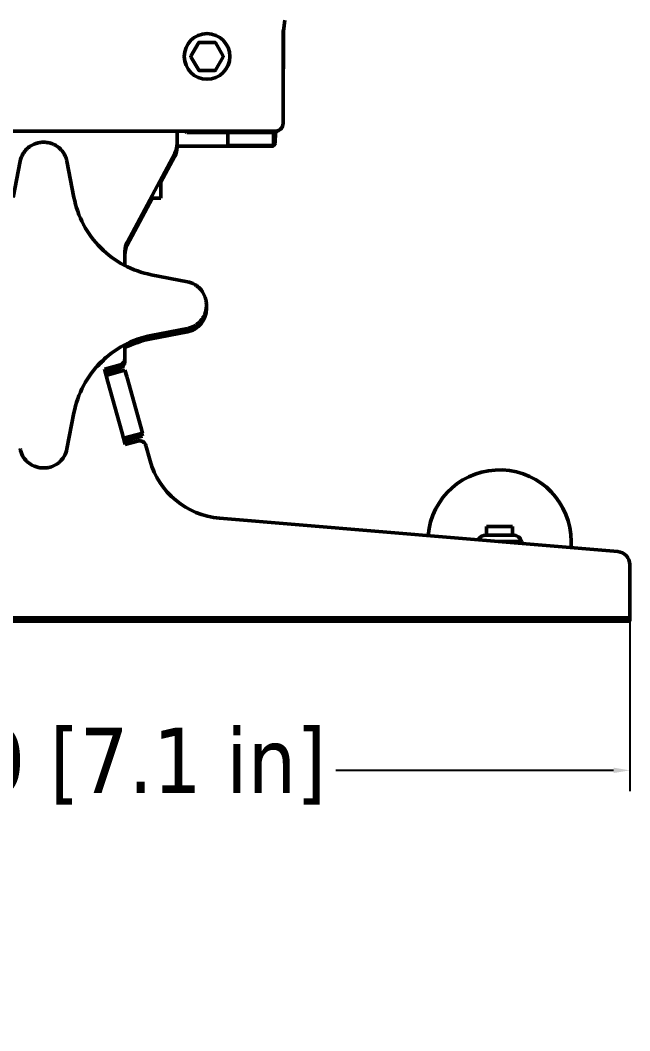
# Model space of a CAD drawing. Header units: millimetres. Extents: x 0 to 3000, y 0 to 3000.
# Drawn here: x 1545.1 to 1638.7, y 1341.1 to 1496.2 of the extents above; entities that cross this region are included whole.
import ezdxf

# ---------------------------------------------------------------- set-up
doc = ezdxf.new("R2010")
doc.units = ezdxf.units.MM
doc.layers.add('Dimension (ANSI)', color=7, linetype='Continuous', lineweight=25)
doc.layers.add('Visible (ANSI)', color=7, linetype='Continuous', lineweight=50)
doc.styles.add('Note Text (ANSI)', font='tahoma.ttf')
doc.dimstyles.new('Default - mm (ANSI)', dxfattribs={"dimtxt": 10, "dimasz": 2.5, "dimexe": 3.175, "dimexo": 1.6002, "dimgap": 0.8, "dimtad": 0, "dimtoh": 1, "dimrnd": 1e-08, "dimzin": 4, "dimdsep": 46, "dimtxsty": 'Note Text (ANSI)', "dimcen": 0.09, "dimdle": 10, "dimclrd": 256, "dimclre": 256, "dimclrt": 256, "dimadec": 1, "dimazin": 1, "dimtfac": 0.3048, "dimtofl": 0, "dimtmove": 0, "dimatfit": 3, "dimfxl": 1, "dimtolj": 1, "dimtzin": 4, "dimlwd": -1, "dimlwe": -1, "dimarcsym": 0})

# ---------------------------------------------------------------- blocks, each defined once
blk = doc.blocks.new('*D6')
at = {"layer": 'Defpoints', "color": 0, "transparency": 16777216}
for p in [(1458.72, 1407.48), (1638.72, 1407.48), (1638.72, 1381.05)]:
    blk.add_point(p, dxfattribs=at)
at = {"layer": 'Dimension (ANSI)', "transparency": 16777216}
for p, q in [((1458.72, 1405.88), (1458.72, 1377.88)), ((1638.72, 1405.88), (1638.72, 1377.88)), ((1461.22, 1381.05), (1503.82, 1381.05)), ((1636.22, 1381.05), (1593.61, 1381.05))]:
    blk.add_line(p, q, dxfattribs=at)
for points in [[(1461.22, 1381.47), (1461.22, 1380.64), (1458.72, 1381.05)], [(1636.22, 1381.47), (1636.22, 1380.64), (1638.72, 1381.05)]]:
    blk.add_solid(points, dxfattribs=at)
at = {"layer": 'Dimension (ANSI)', "transparency": 16777216, "insert": (1504.62, 1387.59), "char_height": 10, "attachment_point": 1, "style": 'Note Text (ANSI)'}
blk.add_mtext('\\A1;180.00 [7.1 in]', dxfattribs=at)

msp = doc.modelspace()

# ---------------------------------------------------------------- linework, layer by layer
at = {"layer": 'Visible (ANSI)'}
for p, q in [((1585.5078, 1494.5826), (1585.5078, 1485.4381)), ((1585.5164, 1494.654), (1585.5164, 1494.6307)), ((1585.5369, 1494.6195), (1585.5369, 1494.8192)), ((1585.5369, 1491.2995), (1585.5369, 1494.6195)), ((1572.5329, 1492.7706), (1571.3406, 1490.7055)), ((1575.004, 1492.8206), (1572.6195, 1492.8206)), ((1576.2829, 1490.7055), (1575.0906, 1492.7706)), ((1585.5164, 1491.3043), (1585.5164, 1491.0179)), ((1585.5369, 1491.0095), (1585.5369, 1491.2995)), ((1571.3406, 1490.6055), (1572.5329, 1488.5405)), ((1575.0906, 1488.5405), (1576.2829, 1490.6055)), ((1585.4866, 1489.5105), (1585.4848, 1480.3854)), ((1572.6195, 1488.4905), (1575.004, 1488.4905)), ((1585.5164, 1487.6915), (1585.5164, 1485.4795)), ((1584.2925, 1479.1933), (1513.1307, 1479.1933)), ((1569.2168, 1477.2295), (1569.2168, 1479.1933)), ((1570.5168, 1479.1795), (1570.5168, 1479.1933)), ((1570.6168, 1479.0795), (1570.5168, 1479.1795)), ((1570.6168, 1479.0795), (1570.7168, 1479.1795)), ((1570.7168, 1478.9795), (1570.6168, 1479.0795)), ((1570.7168, 1479.1795), (1570.7168, 1479.1933)), ((1570.7168, 1479.1795), (1584.3168, 1479.1795)), ((1570.7168, 1478.9795), (1584.3168, 1478.9795)), ((1577.0168, 1478.9795), (1577.0168, 1476.9795)), ((1584.0168, 1478.9795), (1584.0168, 1476.9795)), ((1584.325, 1478.9877), (1584.2682, 1477.3621)), ((1584.3168, 1479.1935), (1584.3168, 1479.1795)), ((1584.4168, 1479.0795), (1584.3168, 1479.1795)), ((1584.4168, 1479.0795), (1584.3168, 1478.9795)), ((1584.5168, 1479.1795), (1584.4168, 1479.0795)), ((1584.5168, 1479.2132), (1584.5168, 1479.1795)), ((1568.8638, 1475.8178), (1561.5697, 1462.1413)), ((1583.7685, 1476.8795), (1569.1963, 1476.8795)), ((1569.2168, 1476.7295), (1569.2168, 1476.8795)), ((1584.0168, 1476.9795), (1577.0168, 1476.9795)), ((1584.0168, 1476.8795), (1583.7685, 1476.8795)), ((1584.0168, 1476.9455), (1584.0168, 1476.8795)), ((1544.0536, 1469.01), (1545.1318, 1474.5654)), ((1552.3018, 1474.5654), (1553.3799, 1469.01)), ((1568.8638, 1475.3178), (1566.7159, 1471.2903)), ((1566.4968, 1471.3795), (1566.7159, 1471.3795)), ((1566.7159, 1471.3795), (1566.7159, 1468.8795)), ((1565.4301, 1468.8795), (1561.5697, 1461.6413)), ((1565.1634, 1468.8795), (1566.7159, 1468.8795)), ((1561.2168, 1460.7295), (1561.2168, 1458.5431)), ((1565.2473, 1457.1427), (1570.8026, 1456.0645)), ((1570.8026, 1448.8945), (1565.2473, 1447.8163)), ((1570.8026, 1448.3945), (1565.2473, 1447.3163)), ((1561.2168, 1446.4159), (1561.2168, 1444.2775)), ((1560.4844, 1443.3139), (1558.0586, 1442.6401)), ((1561.2168, 1444.2775), (1561.2168, 1443.7775)), ((1558.0586, 1442.6401), (1558.3262, 1441.6766)), ((1560.4844, 1442.8139), (1558.1875, 1442.1759)), ((1558.3262, 1441.6766), (1561.2168, 1442.4795)), ((1558.5939, 1440.7131), (1558.3262, 1441.6766)), ((1561.2168, 1442.4795), (1561.4844, 1441.516)), ((1561.4844, 1441.516), (1563.6256, 1433.8079)), ((1560.735, 1433.0049), (1558.5939, 1440.7131)), ((1553.3799, 1435.949), (1552.3018, 1430.3937)), ((1563.6256, 1433.8079), (1563.8932, 1432.8443)), ((1561.0027, 1432.0414), (1560.735, 1433.0049)), ((1563.8932, 1432.8443), (1561.0027, 1432.0414)), ((1561.0027, 1432.0414), (1561.2703, 1431.0779)), ((1563.8932, 1432.3443), (1561.1316, 1431.5772)), ((1563.7643, 1432.8085), (1563.8932, 1432.3443)), ((1561.2703, 1431.0779), (1563.1973, 1431.6132)), ((1564.4285, 1430.9173), (1565.0741, 1428.5932)), ((1575.7192, 1419.7743), (1636.8843, 1414.6335)), ((1616.7168, 1418.4795), (1620.7168, 1418.4795)), ((1616.7168, 1418.4795), (1616.7168, 1417.1795)), ((1620.7168, 1418.4795), (1620.7168, 1417.1795)), ((1616.6868, 1417.1795), (1620.7468, 1417.1795)), ((1618.7168, 1416.1795), (1618.4899, 1416.1795)), ((1622.2168, 1416.1795), (1618.7168, 1416.1795)), ((1618.7168, 1416.1795), (1618.7168, 1416.1605)), ((1622.2168, 1416.1795), (1622.2168, 1415.8663)), ((1629.7168, 1416.1795), (1629.7168, 1415.2359)), ((1638.7168, 1407.4795), (1638.7168, 1412.6406)), ((1638.7168, 1407.4795), (1638.7168, 1404.4795)), ((1638.7168, 1404.4795), (1458.7168, 1404.4795)), ((1638.7168, 1404.4795), (1638.7168, 1403.9795)), ((1638.7168, 1403.9795), (1458.7168, 1403.9795))]:
    msp.add_line(p, q, dxfattribs=at)
msp.add_circle((1573.8118, 1490.6555), 3.5, dxfattribs=at)
for centre, radius, start, end in [((1584.5422, 1494.6307), 0.9742, 352.414431, 0), ((1572.6195, 1492.7206), 0.1, 90, 150), ((1575.004, 1492.7206), 0.1, 30, 90), ((1584.5422, 1491.3043), 0.9742, 0, 7.585569), ((1584.5422, 1491.0179), 0.9742, 352.414431, 0), ((1571.4272, 1490.6555), 0.1, 150, 210), ((1576.1963, 1490.6555), 0.1, 330, 30), ((1572.6195, 1488.5905), 0.1, 210, 270), ((1575.004, 1488.5905), 0.1, 270, 330), ((1584.5422, 1487.6915), 0.9742, 0, 7.585569), ((1584.5078, 1485.4381), 1, 347.931201, 0), ((1584.5164, 1485.4795), 1, 347.150949, 0), ((1548.7168, 1452.4795), 25, 89.863626, 90.136374), ((1566.2168, 1477.2295), 3, 331.927513, 0), ((1583.7685, 1477.3795), 0.5, 270, 358), ((1566.2168, 1476.7295), 3, 331.927513, 0), ((1564.2168, 1460.7295), 3, 151.927513, 180), ((1564.2168, 1460.2295), 3, 151.927513, 180), ((1570.1167, 1452.0305), 3.6, 0.13407, 3.17325), ((1548.7168, 1452.4795), 25, 359.863626, 0.136374), ((1570.1167, 1451.9286), 3.6, 280.983552, 359.86593), ((1548.7168, 1451.9795), 25, 359.863958, 0.136042), ((1568.1052, 1432.5911), 15, 100.983552, 117.337267), ((1548.7168, 1452.4795), 12.5, 310.191258, 319.808741), ((1560.2168, 1444.2775), 1, 285.524111, 0), ((1560.2168, 1443.7775), 1, 285.524111, 0), ((1563.465, 1430.6497), 1, 15.524111, 105.524111), ((1548.7168, 1452.4795), 25, 269.863626, 270.136374), ((1576.7326, 1431.8317), 12.1, 195.524111, 265.19577), ((1618.7168, 1416.1795), 11, 0, 175.294731), ((1616.6868, 1415.6795), 1.5, 90, 149.547913), ((1620.7468, 1415.6795), 1.5, 19.471221, 90), ((1636.7168, 1412.6406), 2, 0, 85.19577)]:
    msp.add_arc(centre, radius, start, end, dxfattribs=at)
for centre, major_axis, start_param, end_param in [((1551.3201, 1474.3748), (0.9816, 0.1906), 6.28316882, 6.2831791), ((1570.612, 1449.8762), (0.1906, -0.9817), 6.28316663, 6.28317691), ((1546.1134, 1430.5843), (-0.9817, -0.1906), 6.28316663, 6.28317691)]:
    msp.add_ellipse(centre, major_axis=major_axis, ratio=0.27393471, start_param=start_param, end_param=end_param, dxfattribs=at)
for points in [[(1585.7353, 1496.2177), (1585.41, 1494.0042), (1585.4856, 1491.7478), (1585.4852, 1489.5105)], [(1546.6717, 1476.8767), (1546.9304, 1477.0488), (1547.2148, 1477.1888), (1547.5105, 1477.289)], [(1548.7763, 1477.4794), (1549.0127, 1477.4789), (1549.2475, 1477.4548), (1549.4742, 1477.4095)], [(1549.4742, 1477.4095), (1549.6931, 1477.3657), (1549.9087, 1477.3011), (1550.1152, 1477.2177)], [(1550.5478, 1477.0085), (1550.8095, 1476.8597), (1551.0536, 1476.6767), (1551.269, 1476.4686)], [(1573.1139, 1454.5246), (1573.2861, 1454.2658), (1573.4261, 1453.9815), (1573.5263, 1453.6858)], [(1573.2458, 1450.6485), (1573.097, 1450.3868), (1572.9139, 1450.1427), (1572.7058, 1449.9273)], [(1573.6467, 1451.7221), (1573.6029, 1451.5032), (1573.5384, 1451.2876), (1573.455, 1451.081)], [(1546.8858, 1427.9505), (1546.6241, 1428.0993), (1546.38, 1428.2823), (1546.1645, 1428.4905)], [(1547.9594, 1427.5496), (1547.7404, 1427.5934), (1547.5248, 1427.6579), (1547.3183, 1427.7413)], [(1550.7619, 1428.0824), (1550.5031, 1427.9102), (1550.2187, 1427.7702), (1549.9231, 1427.67)]]:
    msp.add_open_spline(points, degree=3, dxfattribs=at)
for points, knots in [([(1585.5369, 1491.0095), (1585.5369, 1490.4562), (1585.5509, 1489.3998), (1585.5112, 1488.3439), (1585.5078, 1487.8411)], [0, 0, 0, 0, 0.499960396, 0.954353072, 0.954353072, 0.954353072, 0.954353072]), ([(1585.4848, 1480.3854), (1585.4847, 1480.2466), (1585.4617, 1480.1057), (1585.3721, 1479.8503), (1585.3065, 1479.7315), (1585.1462, 1479.5322), (1585.0513, 1479.4473), (1584.8441, 1479.3149), (1584.7294, 1479.2652), (1584.5078, 1479.2069), (1584.3997, 1479.1933), (1584.2925, 1479.1933)], [0, 0, 0, 0, 0.041648543, 0.041648543, 0.081200514, 0.081200514, 0.118397521, 0.118397521, 0.154991101, 0.154991101, 0.187154754, 0.187154754, 0.187154754, 0.187154754]), ([(1548.6573, 1477.4794), (1548.4141, 1477.4789), (1548.1758, 1477.4534), (1547.9494, 1477.4074), (1547.9375, 1477.405), (1547.9256, 1477.4026), (1547.9138, 1477.4), (1547.7754, 1477.3705), (1547.6413, 1477.3335), (1547.5105, 1477.2891)], [0, 0, 0, 0, 0.142857143, 0.142857143, 0.142857143, 0.150347149, 0.150347149, 0.150347149, 0.238149741, 0.238149741, 0.238149741, 0.238149741]), ([(1550.1152, 1477.2177), (1550.1271, 1477.213), (1550.1389, 1477.2081), (1550.1507, 1477.2032), (1550.286, 1477.1469), (1550.4189, 1477.0818), (1550.5478, 1477.0085)], [0.2779048838, 0.2779048838, 0.2779048838, 0.2779048838, 0.2857142857, 0.2857142857, 0.2857142857, 0.3753333232, 0.3753333232, 0.3753333232, 0.3753333232]), ([(1545.1318, 1474.5654), (1545.2072, 1474.9537), (1545.3493, 1475.3349), (1545.5898, 1475.7517), (1545.6344, 1475.823), (1545.6813, 1475.8926)], [0, 0, 0, 0, 0.121166565, 0.121166565, 0.146739409, 0.146739409, 0.146739409, 0.146739409]), ([(1546.6717, 1476.8767), (1546.6712, 1476.8763), (1546.6706, 1476.876), (1546.6701, 1476.8757), (1546.481, 1476.7497), (1546.2956, 1476.5995), (1546.1268, 1476.4315), (1546.1243, 1476.4291), (1546.1219, 1476.4267), (1546.1195, 1476.4243), (1545.9556, 1476.2603), (1545.8075, 1476.0795), (1545.6813, 1475.8926)], [0.434235784, 0.434235784, 0.434235784, 0.434235784, 0.434608945, 0.434608945, 0.434608945, 0.571428571, 0.571428571, 0.571428571, 0.573394826, 0.573394826, 0.573394826, 0.7065313, 0.7065313, 0.7065313, 0.7065313]), ([(1551.269, 1476.4686), (1551.2863, 1476.4519), (1551.3034, 1476.435), (1551.3203, 1476.418), (1551.4875, 1476.2498), (1551.6382, 1476.0647), (1551.7679, 1475.8691), (1551.7698, 1475.8663), (1551.7717, 1475.8635), (1551.7735, 1475.8606)], [0.556965723, 0.556965723, 0.556965723, 0.556965723, 0.571428571, 0.571428571, 0.571428571, 0.714285714, 0.714285714, 0.714285714, 0.716348159, 0.716348159, 0.716348159, 0.716348159]), ([(1551.7735, 1475.8606), (1551.9893, 1475.5333), (1552.1521, 1475.1668), (1552.2702, 1474.7153), (1552.2872, 1474.6405), (1552.3018, 1474.5654)], [0, 0, 0, 0, 0.119410111, 0.119410111, 0.142860494, 0.142860494, 0.142860494, 0.142860494]), ([(1565.2473, 1457.1427), (1563.8103, 1457.4216), (1562.4003, 1457.9157), (1561.0867, 1458.6112), (1559.7731, 1459.3067), (1558.556, 1460.2039), (1557.4989, 1461.261), (1556.4417, 1462.3182), (1555.5443, 1463.5352), (1554.8487, 1464.849), (1554.1531, 1466.1628), (1553.6588, 1467.5731), (1553.3799, 1469.01)], [0, 0, 0, 0, 0.25, 0.25, 0.25, 0.5, 0.5, 0.5, 0.75, 0.75, 0.75, 1, 1, 1, 1]), ([(1570.8026, 1456.0645), (1571.191, 1455.9891), (1571.5722, 1455.847), (1571.989, 1455.6064), (1572.0602, 1455.5619), (1572.1298, 1455.515)], [0, 0, 0, 0, 0.121166565, 0.121166565, 0.146739406, 0.146739406, 0.146739406, 0.146739406]), ([(1573.1139, 1454.5246), (1573.1136, 1454.5251), (1573.1132, 1454.5256), (1573.1129, 1454.5261), (1572.987, 1454.7152), (1572.8368, 1454.9007), (1572.6688, 1455.0695), (1572.6664, 1455.0719), (1572.664, 1455.0744), (1572.6615, 1455.0768), (1572.4976, 1455.2407), (1572.3167, 1455.3888), (1572.1298, 1455.515)], [0.434235781, 0.434235781, 0.434235781, 0.434235781, 0.434608945, 0.434608945, 0.434608945, 0.571428571, 0.571428571, 0.571428571, 0.573394826, 0.573394826, 0.573394826, 0.706531305, 0.706531305, 0.706531305, 0.706531305]), ([(1573.7167, 1452.539), (1573.7161, 1452.7822), (1573.6906, 1453.0205), (1573.6447, 1453.2469), (1573.6423, 1453.2588), (1573.6398, 1453.2706), (1573.6373, 1453.2824), (1573.6077, 1453.4209), (1573.5707, 1453.555), (1573.5263, 1453.6858)], [0, 0, 0, 0, 0.142857143, 0.142857143, 0.142857143, 0.150347149, 0.150347149, 0.150347149, 0.238149742, 0.238149742, 0.238149742, 0.238149742]), ([(1573.7167, 1452.42), (1573.7161, 1452.1839), (1573.6921, 1451.9495), (1573.6469, 1451.7231), (1573.6468, 1451.7228), (1573.6468, 1451.7225), (1573.6467, 1451.7221)], [0, 0, 0, 0, 0.140629714, 0.140629714, 0.140629714, 0.140837726, 0.140837726, 0.140837726, 0.140837726]), ([(1573.455, 1451.081), (1573.4542, 1451.079), (1573.4534, 1451.077), (1573.4526, 1451.075), (1573.4486, 1451.0652), (1573.4445, 1451.0554), (1573.4405, 1451.0456), (1573.3842, 1450.9103), (1573.3191, 1450.7774), (1573.2458, 1450.6485)], [0.2779050521, 0.2779050521, 0.2779050521, 0.2779050521, 0.2792273091, 0.2792273091, 0.2792273091, 0.2857142857, 0.2857142857, 0.2857142857, 0.3753332643, 0.3753332643, 0.3753332643, 0.3753332643]), ([(1572.0979, 1449.4228), (1571.7705, 1449.207), (1571.404, 1449.0441), (1570.9525, 1448.9261), (1570.8778, 1448.9091), (1570.8026, 1448.8945)], [0, 0, 0, 0, 0.11941011, 0.11941011, 0.14286054, 0.14286054, 0.14286054, 0.14286054]), ([(1572.7058, 1449.9273), (1572.6892, 1449.91), (1572.6723, 1449.8929), (1572.6553, 1449.876), (1572.5058, 1449.7274), (1572.343, 1449.5918), (1572.1712, 1449.4724), (1572.1498, 1449.4575), (1572.1281, 1449.4428), (1572.1064, 1449.4284), (1572.1035, 1449.4265), (1572.1007, 1449.4246), (1572.0979, 1449.4228)], [0.556965868, 0.556965868, 0.556965868, 0.556965868, 0.571428571, 0.571428571, 0.571428571, 0.698391263, 0.698391263, 0.698391263, 0.714285714, 0.714285714, 0.714285714, 0.71634807, 0.71634807, 0.71634807, 0.71634807]), ([(1553.3799, 1435.949), (1553.6588, 1437.386), (1554.1531, 1438.7963), (1554.8487, 1440.1101), (1555.5444, 1441.4239), (1556.4418, 1442.641), (1557.4989, 1443.6981), (1558.5561, 1444.7552), (1559.7732, 1445.6524), (1561.0868, 1446.3479), (1562.4004, 1447.0433), (1563.8104, 1447.5375), (1565.2473, 1447.8163)], [0, 0, 0, 0, 0.25, 0.25, 0.25, 0.5, 0.5, 0.5, 0.75, 0.75, 0.75, 1, 1, 1, 1]), ([(1572.1298, 1448.9441), (1571.8048, 1448.7248), (1571.4401, 1448.5581), (1570.9775, 1448.4319), (1570.8903, 1448.4116), (1570.8026, 1448.3945)], [0, 0, 0, 0, 0.119386661, 0.119386661, 0.146758154, 0.146758154, 0.146758154, 0.146758154]), ([(1545.66, 1429.0984), (1545.4442, 1429.4258), (1545.2814, 1429.7922), (1545.1634, 1430.2438), (1545.1464, 1430.3185), (1545.1318, 1430.3937)], [0, 0, 0, 0, 0.11941011, 0.11941011, 0.14286054, 0.14286054, 0.14286054, 0.14286054]), ([(1546.1645, 1428.4905), (1546.1473, 1428.5071), (1546.1302, 1428.524), (1546.1132, 1428.541), (1545.9646, 1428.6905), (1545.829, 1428.8533), (1545.7097, 1429.025), (1545.6947, 1429.0465), (1545.68, 1429.0682), (1545.6656, 1429.0899), (1545.6637, 1429.0928), (1545.6619, 1429.0956), (1545.66, 1429.0984)], [0.556965868, 0.556965868, 0.556965868, 0.556965868, 0.571428571, 0.571428571, 0.571428571, 0.698391263, 0.698391263, 0.698391263, 0.714285714, 0.714285714, 0.714285714, 0.716348071, 0.716348071, 0.716348071, 0.716348071]), ([(1550.7619, 1428.0824), (1550.7624, 1428.0827), (1550.7629, 1428.083), (1550.7634, 1428.0834), (1550.9525, 1428.2093), (1551.1379, 1428.3595), (1551.3068, 1428.5275), (1551.3092, 1428.5299), (1551.3116, 1428.5323), (1551.314, 1428.5347), (1551.4779, 1428.6987), (1551.626, 1428.8795), (1551.7522, 1429.0664)], [0.434235781, 0.434235781, 0.434235781, 0.434235781, 0.434608945, 0.434608945, 0.434608945, 0.571428571, 0.571428571, 0.571428571, 0.573394826, 0.573394826, 0.573394826, 0.7065313, 0.7065313, 0.7065313, 0.7065313]), ([(1552.3018, 1430.3937), (1552.2264, 1430.0053), (1552.0843, 1429.6241), (1551.8437, 1429.2073), (1551.7992, 1429.1361), (1551.7522, 1429.0664)], [0, 0, 0, 0, 0.121166565, 0.121166565, 0.146739409, 0.146739409, 0.146739409, 0.146739409]), ([(1547.3183, 1427.7413), (1547.3163, 1427.7421), (1547.3143, 1427.7429), (1547.3123, 1427.7437), (1547.3025, 1427.7477), (1547.2927, 1427.7517), (1547.2829, 1427.7558), (1547.1476, 1427.8121), (1547.0146, 1427.8772), (1546.8858, 1427.9505)], [0.2779050513, 0.2779050513, 0.2779050513, 0.2779050513, 0.2792273091, 0.2792273091, 0.2792273091, 0.2857142857, 0.2857142857, 0.2857142857, 0.3753332655, 0.3753332655, 0.3753332655, 0.3753332655]), ([(1548.6573, 1427.4796), (1548.4212, 1427.4802), (1548.1868, 1427.5042), (1547.9604, 1427.5494), (1547.96, 1427.5494), (1547.9597, 1427.5495), (1547.9594, 1427.5496)], [0, 0, 0, 0, 0.140629714, 0.140629714, 0.140629714, 0.14083773, 0.14083773, 0.14083773, 0.14083773]), ([(1548.7763, 1427.4796), (1549.0195, 1427.4802), (1549.2577, 1427.5056), (1549.4842, 1427.5516), (1549.496, 1427.554), (1549.5079, 1427.5565), (1549.5197, 1427.559), (1549.6581, 1427.5885), (1549.7923, 1427.6256), (1549.9231, 1427.6699)], [0, 0, 0, 0, 0.142857143, 0.142857143, 0.142857143, 0.150347149, 0.150347149, 0.150347149, 0.238149741, 0.238149741, 0.238149741, 0.238149741])]:
    msp.add_open_spline(points, degree=3, knots=knots, dxfattribs=at)

# ---------------------------------------------------------------- dimensions: what is measured, and where the dimension line sits
at = {"layer": 'Dimension (ANSI)'}
dim = msp.add_linear_dim(base=(1638.7168, 1381.053), p1=(1458.7168, 1407.4795), p2=(1638.7168, 1407.4795), angle=180, dimstyle='Default - mm (ANSI)', override={"dimgap": 0.8, "dimtoh": 0, "dimdec": 2, "dimtol": 0, "dimlim": 0, "dimtp": 0, "dimtm": 0, "dimtdec": 2, "dimatfit": 1}, dxfattribs=at)
dim.commit()
dim.dimension.update_dxf_attribs({"geometry": '*D6', "text_midpoint": (1548.7168, 1381.053), "dimtype": 160})

doc.saveas('drawing.dxf')
